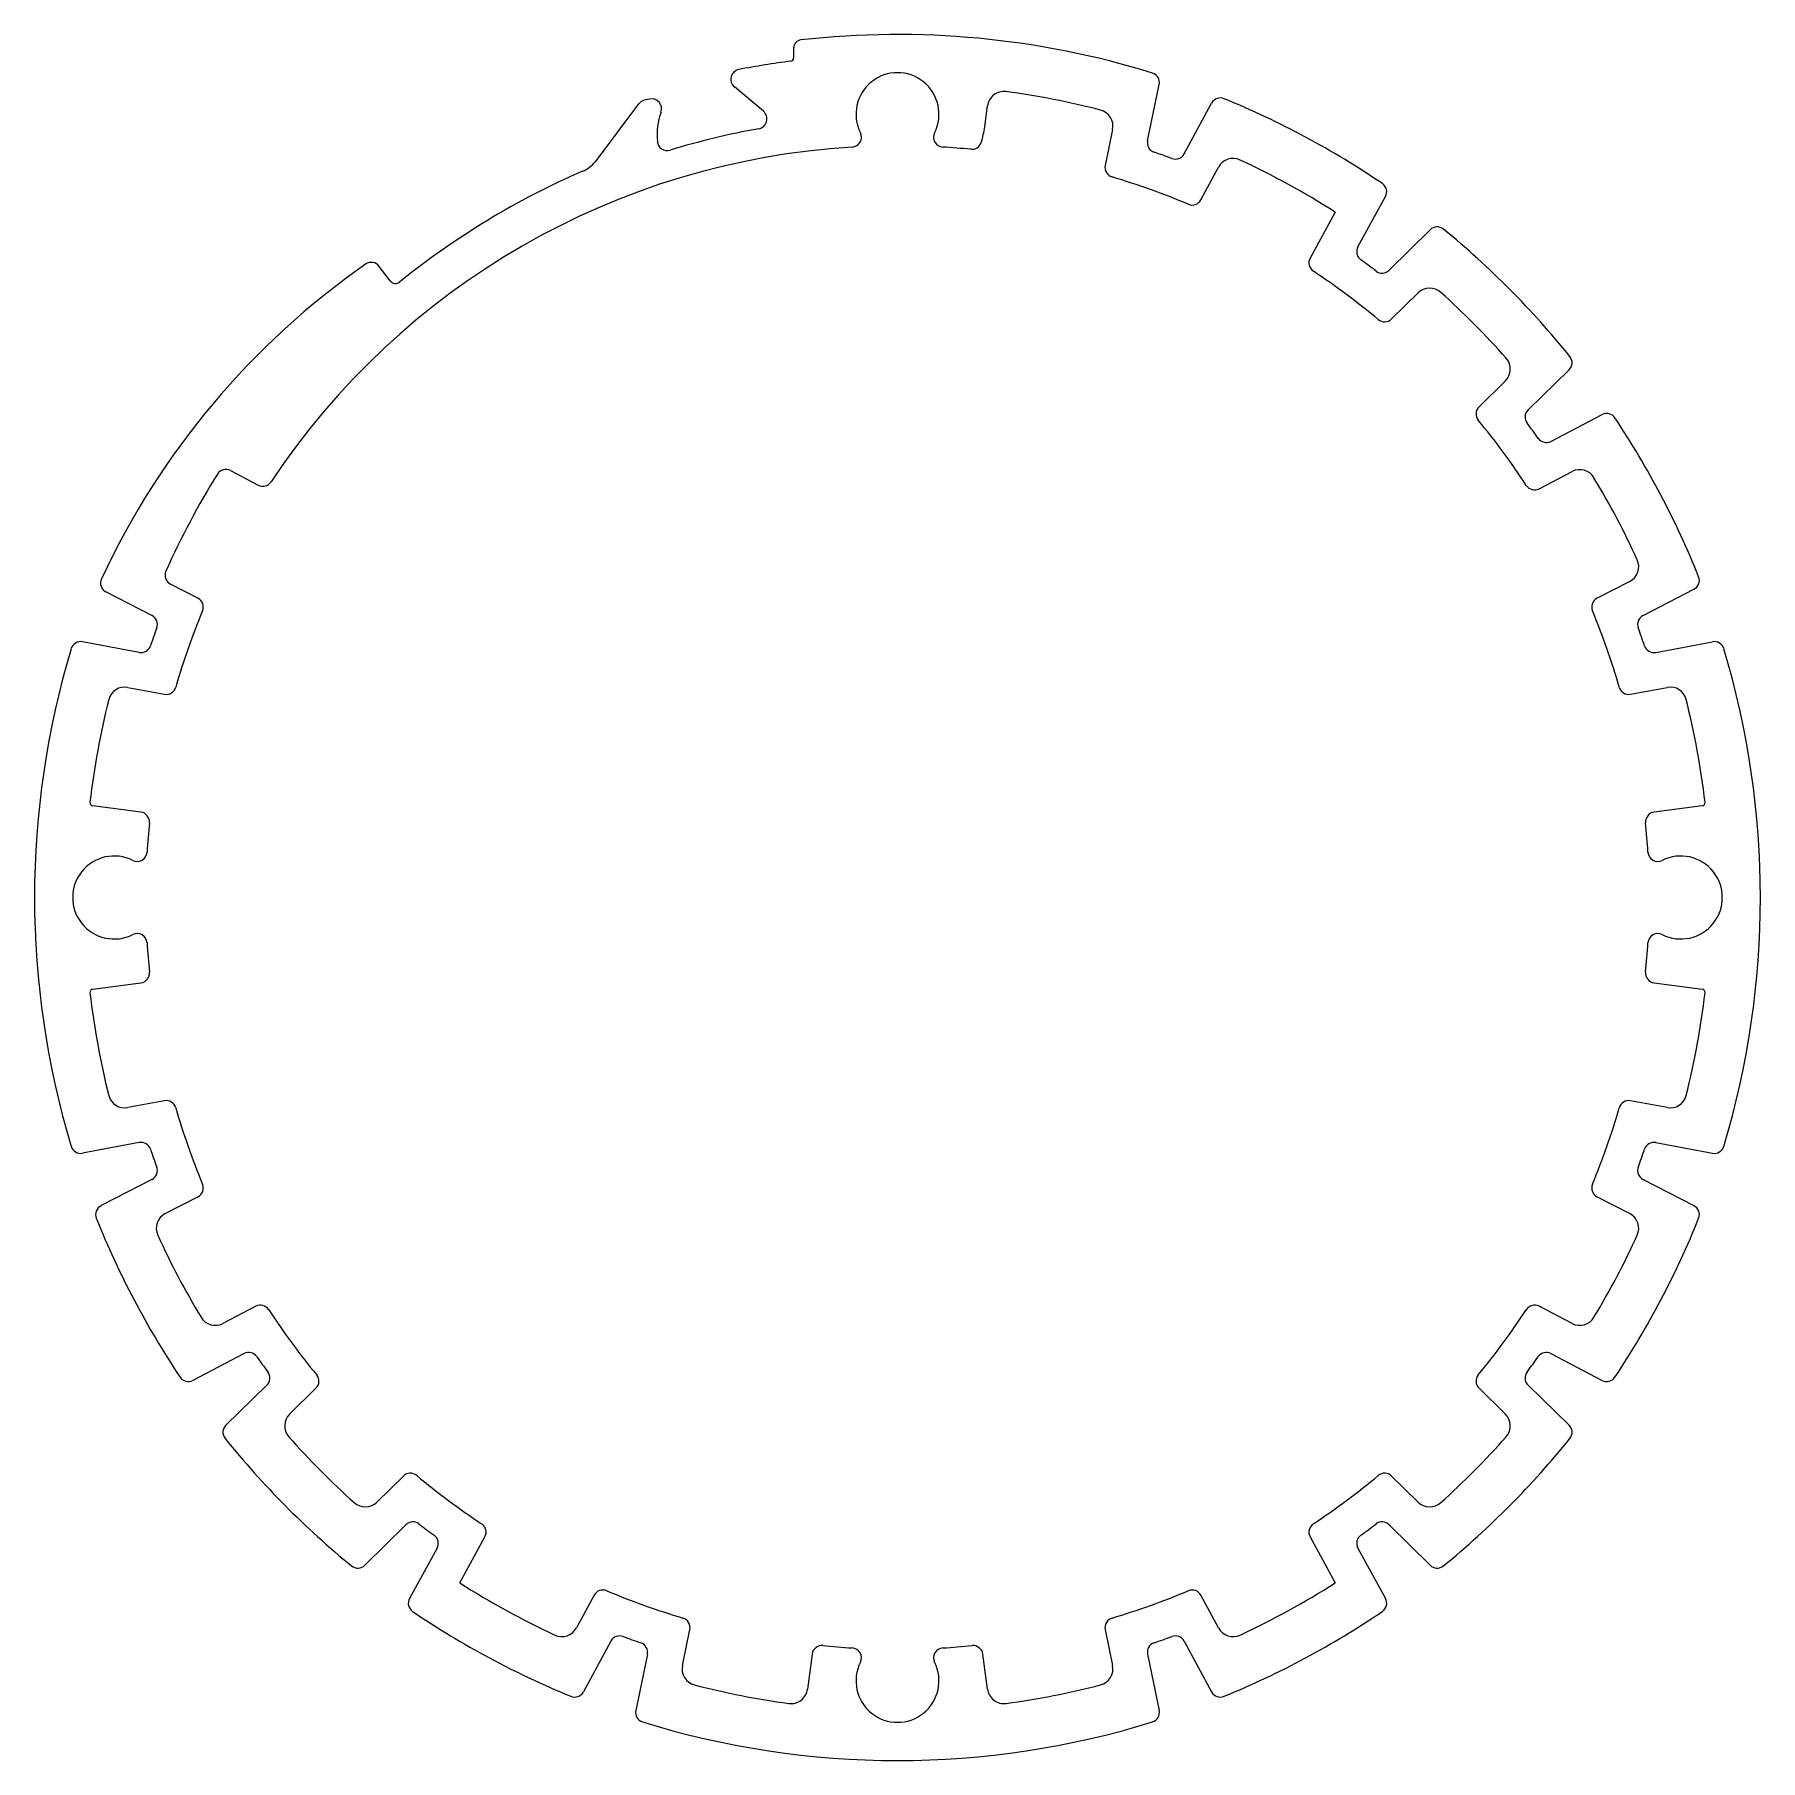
# Model space of a CAD drawing. Extents: x 675.8 to 727.8, y 667.9 to 719.9.
import ezdxf

# ---------------------------------------------------------------- set-up
doc = ezdxf.new("R2010")
doc.units = 0
doc.layers.get('0').update_dxf_attribs({"linetype": 'CONTINUOUS'})

msp = doc.modelspace()

# ---------------------------------------------------------------- linework, layer by layer
for p, q in [((698.68, 719.503), (698.68, 719.209)), ((697.769, 717.601), (696.895, 718.336)), ((709.345, 716.716), (709.696, 718.406)), ((694.012, 717.822), (692.699, 716.079)), ((694.334, 717.969), (694.182, 717.933)), ((704.438, 717.137), (704.519, 717.763)), ((710.447, 716.317), (711.274, 717.845)), ((708.291, 717.053), (708.066, 715.971)), ((710.951, 714.935), (711.482, 715.918)), ((715.682, 713.516), (716.512, 715.03)), ((715, 714.561), (714.242, 713.178)), ((716.62, 712.813), (717.857, 714.032)), ((686.526, 712.493), (686.197, 712.929)), ((716.697, 711.345), (717.493, 712.129)), ((720.807, 708.604), (722.044, 709.809)), ((720.122, 709.473), (719.331, 708.702)), ((721.498, 707.657), (723.038, 708.462)), ((681.717, 706.777), (682.546, 706.338)), ((721.143, 706.23), (722.133, 706.748)), ((679.349, 702.408), (677.963, 703.122)), ((680.732, 702.933), (679.906, 703.359)), ((723.871, 703.439), (722.888, 702.933)), ((724.272, 702.408), (725.807, 703.199)), ((678.965, 701.3), (677.257, 701.62)), ((724.656, 701.3), (726.364, 701.62)), ((678.623, 700.245), (679.722, 700.04)), ((723.899, 700.04), (724.997, 700.245)), ((679.012, 696.488), (677.566, 696.674)), ((726.055, 696.674), (724.609, 696.488)), ((677.566, 691.154), (679.012, 691.341)), ((724.609, 691.341), (726.055, 691.154)), ((679.722, 687.789), (678.623, 687.583)), ((724.997, 687.583), (723.899, 687.789)), ((678.965, 686.528), (677.257, 686.209)), ((724.656, 686.528), (726.364, 686.209)), ((679.349, 685.42), (677.814, 684.63)), ((724.272, 685.42), (725.807, 684.63)), ((679.75, 684.39), (680.732, 684.896)), ((722.888, 684.896), (723.871, 684.39)), ((682.478, 681.598), (681.487, 681.081)), ((722.133, 681.081), (721.143, 681.598)), ((682.122, 680.171), (680.583, 679.367)), ((721.498, 680.171), (723.038, 679.367)), ((682.813, 679.224), (681.577, 678.02)), ((683.498, 678.356), (684.29, 679.127)), ((719.331, 679.127), (720.122, 678.356)), ((720.807, 679.224), (722.044, 678.02)), ((686.923, 676.484), (686.128, 675.7)), ((717.493, 675.7), (716.697, 676.484)), ((687.001, 675.016), (685.763, 673.796)), ((716.62, 675.016), (717.857, 673.796)), ((688.62, 673.268), (689.379, 674.651)), ((714.242, 674.651), (715, 673.268)), ((687.938, 674.312), (687.108, 672.798)), ((715.682, 674.312), (716.512, 672.798)), ((692.67, 672.893), (692.138, 671.911)), ((711.482, 671.911), (710.951, 672.893)), ((695.329, 670.776), (695.554, 671.858)), ((708.066, 671.858), (708.291, 670.776)), ((693.173, 671.512), (692.346, 669.984)), ((710.447, 671.512), (711.274, 669.984)), ((694.276, 671.113), (693.924, 669.422)), ((699.237, 671.116), (699.101, 670.065)), ((704.519, 670.065), (704.384, 671.116)), ((709.345, 671.113), (709.696, 669.422))]:
    msp.add_line(p, q)
for centre, radius, start, end in [((698.93, 719.503), 0.25, 96.4211, 180), ((701.81, 693.914), 26, 72.8171, 96.4211), ((698.58, 719.209), 0.1, 277.2764, 0), ((697.088, 718.566), 0.3, 100.8445, 229.9342), ((701.81, 693.914), 25.4, 97.2764, 100.8445), ((701.81, 717.514), 1.25, 333.4859, 206.5141), ((709.403, 718.467), 0.3, 348.2511, 72.8171), ((705.015, 717.699), 0.5, 82.3262, 172.6591), ((701.81, 693.914), 24.5, 75.5434, 82.3262), ((694.252, 717.641), 0.3, 103.3387, 143.0037), ((694.403, 717.677), 0.3, 339.9415, 103.3387), ((697.576, 717.372), 0.3, 280.2323, 49.9342), ((707.802, 717.154), 0.5, 348.2511, 75.5434), ((711.538, 717.702), 0.3, 67.7588, 151.5853), ((701.81, 693.914), 26, 55.8171, 67.7588), ((696.556, 716.891), 1.991, 159.9415, 185.6642), ((701.81, 717.476), 2.65, 342.1353, 352.6591), ((694.873, 716.719), 0.3, 184.643, 286.9194), ((701.81, 693.914), 23.536, 100.2323, 106.9194), ((700.423, 716.822), 0.3, 273.4648, 26.5141), ((703.197, 716.822), 0.3, 153.4859, 266.5352), ((704.047, 716.755), 0.3, 264.4071, 342.1353), ((709.638, 716.655), 0.3, 168.2511, 251.0042), ((701.81, 693.914), 22.65, 93.4648, 146.4356), ((691.927, 716.714), 1, 293.4356, 320.5328), ((701.81, 693.914), 22.65, 84.4071, 86.5352), ((701.81, 693.914), 23.75, 69.6254, 71.0042), ((710.183, 716.46), 0.3, 249.6254, 331.5853), ((711.922, 715.68), 0.5, 65.0819, 151.5853), ((701.81, 693.914), 24.5, 57.4275, 65.0819), ((701.81, 693.914), 23.85, 113.4356, 128.9671), ((708.36, 715.91), 0.3, 168.2511, 253.4176), ((701.81, 693.914), 22.65, 67.2461, 73.4176), ((716.249, 715.175), 0.3, 331.2511, 55.8171), ((710.687, 715.078), 0.3, 247.2461, 331.5853), ((718.068, 713.819), 0.3, 50.7588, 134.5853), ((701.81, 693.914), 26, 38.8171, 50.7588), ((715.945, 713.372), 0.3, 151.2511, 234.0042), ((699.357, 693.523), 23.734, 124.875, 155.1032), ((685.957, 712.749), 0.3, 37.0306, 124.875), ((714.505, 713.034), 0.3, 151.2511, 236.4176), ((701.81, 693.914), 23.75, 52.6254, 54.0042), ((686.686, 712.613), 0.2, 217.0306, 308.9671), ((701.81, 693.914), 22.65, 50.2461, 56.4176), ((716.409, 713.026), 0.3, 232.6254, 314.5853), ((717.844, 711.773), 0.5, 48.0819, 134.5853), ((701.81, 693.914), 24.5, 41.5434, 48.0819), ((716.487, 711.558), 0.3, 230.2461, 314.5853), ((719.773, 709.831), 0.5, 314.2511, 41.5434), ((721.834, 710.024), 0.3, 314.2511, 38.8171), ((719.54, 708.487), 0.3, 134.2511, 219.4176), ((701.81, 693.914), 22.65, 33.2461, 39.4176), ((721.016, 708.389), 0.3, 134.2511, 217.0042), ((723.177, 708.196), 0.3, 33.7588, 117.5853), ((701.81, 693.914), 26, 21.8171, 33.7588), ((701.81, 693.914), 23.75, 35.6254, 37.0042), ((721.359, 707.923), 0.3, 215.6254, 297.5853), ((681.576, 706.512), 0.3, 62.0963, 148.0937), ((722.365, 706.305), 0.5, 31.0819, 117.5853), ((701.81, 693.914), 24.135, 148.0937, 155.9568), ((682.687, 706.603), 0.3, 242.0963, 326.4356), ((721.004, 706.496), 0.3, 213.2461, 297.5853), ((701.81, 693.914), 24.5, 24.5434, 31.0819), ((723.642, 703.883), 0.5, 297.2511, 24.5434), ((680.043, 703.625), 0.3, 155.9568, 242.7489), ((725.669, 703.466), 0.3, 297.2511, 21.8171), ((678.1, 703.389), 0.3, 155.1032, 242.7489), ((701.81, 693.914), 22.65, 157.5824, 163.7539), ((680.595, 702.666), 0.3, 337.5824, 62.7489), ((723.026, 702.666), 0.3, 117.2511, 202.4176), ((701.81, 693.914), 22.65, 16.2461, 22.4176), ((701.81, 693.914), 23.75, 159.9958, 161.3746), ((679.211, 702.142), 0.3, 339.9958, 62.7489), ((724.409, 702.142), 0.3, 117.2511, 200.0042), ((701.81, 693.914), 23.75, 18.6254, 20.0042), ((677.202, 701.325), 0.3, 79.4147, 163.2412), ((679.02, 701.595), 0.3, 259.4147, 341.3746), ((724.601, 701.595), 0.3, 198.6254, 280.5853), ((726.419, 701.325), 0.3, 16.7588, 100.5853), ((701.81, 693.914), 26, 163.2412, 196.7588), ((701.81, 693.914), 26, 343.2412, 16.7588), ((678.531, 699.754), 0.5, 79.4147, 165.9181), ((679.777, 700.335), 0.3, 259.4147, 343.7539), ((723.844, 700.335), 0.3, 196.2461, 280.5853), ((725.089, 699.754), 0.5, 14.0819, 100.5853), ((701.81, 693.914), 24.5, 165.9181, 173.2709), ((701.81, 693.914), 24.5, 6.7291, 14.0819), ((677.578, 696.773), 0.1, 173.2709, 262.6591), ((678.973, 696.19), 0.3, 354.3084, 82.6591), ((724.647, 696.19), 0.3, 97.3409, 185.6916), ((726.042, 696.773), 0.1, 277.3409, 6.7291), ((701.81, 693.914), 22.65, 174.3084, 176.5352), ((701.81, 693.914), 22.65, 3.4648, 5.6916), ((678.902, 695.301), 0.3, 243.4859, 356.5352), ((724.718, 695.301), 0.3, 183.4648, 296.5141), ((678.21, 693.914), 1.25, 63.4859, 296.5141), ((725.41, 693.914), 1.25, 243.4859, 116.5141), ((678.902, 692.527), 0.3, 3.4648, 116.5141), ((724.718, 692.527), 0.3, 63.4859, 176.5352), ((701.81, 693.914), 22.65, 183.4648, 185.6916), ((701.81, 693.914), 22.65, 354.3084, 356.5352), ((678.973, 691.638), 0.3, 277.3409, 5.6916), ((724.647, 691.638), 0.3, 174.3084, 262.6591), ((677.578, 691.055), 0.1, 97.3409, 186.7291), ((726.042, 691.055), 0.1, 353.2709, 82.6591), ((701.81, 693.914), 24.5, 186.7291, 194.0819), ((701.81, 693.914), 24.5, 345.9181, 353.2709), ((678.531, 688.075), 0.5, 194.0819, 280.5853), ((679.777, 687.494), 0.3, 16.2461, 100.5853), ((701.81, 693.914), 22.65, 196.2461, 202.4176), ((701.81, 693.914), 22.65, 337.5824, 343.7539), ((723.844, 687.494), 0.3, 79.4147, 163.7539), ((725.089, 688.075), 0.5, 259.4147, 345.9181), ((677.202, 686.504), 0.3, 196.7588, 280.5853), ((679.02, 686.233), 0.3, 18.6254, 100.5853), ((724.601, 686.233), 0.3, 79.4147, 161.3746), ((726.419, 686.504), 0.3, 259.4147, 343.2412), ((701.81, 693.914), 23.75, 198.6254, 200.0042), ((701.81, 693.914), 23.75, 339.9958, 341.3746), ((679.211, 685.687), 0.3, 297.2511, 20.0042), ((724.409, 685.687), 0.3, 159.9958, 242.7489), ((680.595, 685.162), 0.3, 297.2511, 22.4176), ((723.026, 685.162), 0.3, 157.5824, 242.7489), ((677.951, 684.363), 0.3, 117.2511, 201.8171), ((679.979, 683.945), 0.5, 117.2511, 204.5434), ((723.642, 683.945), 0.5, 335.4566, 62.7489), ((725.669, 684.363), 0.3, 338.1829, 62.7489), ((701.81, 693.914), 26, 201.8171, 213.7588), ((701.81, 693.914), 26, 326.2412, 338.1829), ((701.81, 693.914), 24.5, 204.5434, 211.0819), ((701.81, 693.914), 24.5, 328.9181, 335.4566), ((681.256, 681.524), 0.5, 211.0819, 297.5853), ((682.617, 681.332), 0.3, 33.2461, 117.5853), ((701.81, 693.914), 22.65, 213.2461, 219.4176), ((701.81, 693.914), 22.65, 320.5824, 326.7539), ((721.004, 681.332), 0.3, 62.4147, 146.7539), ((722.365, 681.524), 0.5, 242.4147, 328.9181), ((682.261, 679.906), 0.3, 35.6254, 117.5853), ((721.359, 679.906), 0.3, 62.4147, 144.3746), ((701.81, 693.914), 23.75, 215.6254, 217.0042), ((701.81, 693.914), 23.75, 322.9958, 324.3746), ((680.444, 679.633), 0.3, 213.7588, 297.5853), ((682.604, 679.439), 0.3, 314.2511, 37.0042), ((684.08, 679.342), 0.3, 314.2511, 39.4176), ((719.54, 679.342), 0.3, 140.5824, 225.7489), ((721.016, 679.439), 0.3, 142.9958, 225.7489), ((723.177, 679.633), 0.3, 242.4147, 326.2412), ((683.847, 677.998), 0.5, 134.2511, 221.5434), ((719.773, 677.998), 0.5, 318.4566, 45.7489), ((681.786, 677.805), 0.3, 134.2511, 218.8171), ((701.81, 693.914), 26, 218.8171, 230.7588), ((701.81, 693.914), 24.5, 221.5434, 228.0819), ((701.81, 693.914), 24.5, 311.9181, 318.4566), ((701.81, 693.914), 26, 309.2412, 321.1829), ((721.834, 677.805), 0.3, 321.1829, 45.7489), ((687.134, 676.27), 0.3, 50.2461, 134.5853), ((716.487, 676.27), 0.3, 45.4147, 129.7539), ((701.81, 693.914), 22.65, 230.2461, 236.4176), ((701.81, 693.914), 22.65, 303.5824, 309.7539), ((685.777, 676.056), 0.5, 228.0819, 314.5853), ((717.844, 676.056), 0.5, 225.4147, 311.9181), ((687.211, 674.802), 0.3, 52.6254, 134.5853), ((701.81, 693.914), 23.75, 232.6254, 234.0042), ((689.116, 674.795), 0.3, 331.2511, 56.4176), ((714.505, 674.795), 0.3, 123.5824, 208.7489), ((701.81, 693.914), 23.75, 305.9958, 307.3746), ((716.409, 674.802), 0.3, 45.4147, 127.3746), ((687.675, 674.456), 0.3, 331.2511, 54.0042), ((715.945, 674.456), 0.3, 125.9958, 208.7489), ((685.553, 674.01), 0.3, 230.7588, 314.5853), ((718.068, 674.01), 0.3, 225.4147, 309.2412), ((701.81, 693.914), 24.5, 237.4275, 245.0819), ((692.934, 672.75), 0.3, 67.2461, 151.5853), ((701.81, 693.914), 22.65, 247.2461, 253.4176), ((701.81, 693.914), 22.65, 286.5824, 292.7539), ((710.687, 672.75), 0.3, 28.4147, 112.7539), ((701.81, 693.914), 24.5, 294.9181, 302.5725), ((687.371, 672.654), 0.3, 151.2511, 235.8171), ((701.81, 693.914), 26, 235.8171, 247.7588), ((701.81, 693.914), 26, 292.2412, 304.1829), ((716.249, 672.654), 0.3, 304.1829, 28.7489), ((691.698, 672.148), 0.5, 245.0819, 331.5853), ((695.26, 671.919), 0.3, 348.2511, 73.4176), ((708.36, 671.919), 0.3, 106.5824, 191.7489), ((711.922, 672.148), 0.5, 208.4147, 294.9181), ((693.437, 671.369), 0.3, 69.6254, 151.5853), ((701.81, 693.914), 23.75, 249.6254, 251.0042), ((693.982, 671.174), 0.3, 348.2511, 71.0042), ((699.534, 671.077), 0.3, 84.3084, 172.6591), ((701.81, 693.914), 22.65, 264.3084, 266.5352), ((701.81, 693.914), 22.65, 273.4648, 275.6916), ((704.086, 671.077), 0.3, 7.3409, 95.6916), ((709.638, 671.174), 0.3, 108.9958, 191.7489), ((701.81, 693.914), 23.75, 288.9958, 290.3746), ((710.183, 671.369), 0.3, 28.4147, 110.3746), ((700.423, 671.006), 0.3, 333.4859, 86.5352), ((701.81, 670.314), 1.25, 153.4859, 26.5141), ((703.197, 671.006), 0.3, 93.4648, 206.5141), ((695.819, 670.674), 0.5, 168.2511, 255.5434), ((707.802, 670.674), 0.5, 284.4566, 11.7489), ((692.083, 670.126), 0.3, 247.7588, 331.5853), ((701.81, 693.914), 24.5, 255.5434, 262.3262), ((698.605, 670.129), 0.5, 262.3262, 352.6591), ((705.015, 670.129), 0.5, 187.3409, 277.6738), ((701.81, 693.914), 24.5, 277.6738, 284.4566), ((711.538, 670.126), 0.3, 208.4147, 292.2412), ((694.218, 669.361), 0.3, 168.2511, 252.8171), ((709.403, 669.361), 0.3, 287.1829, 11.7489), ((701.81, 693.914), 26, 252.8171, 287.1829)]:
    msp.add_arc(centre, radius, start, end)

doc.saveas('drawing.dxf')
